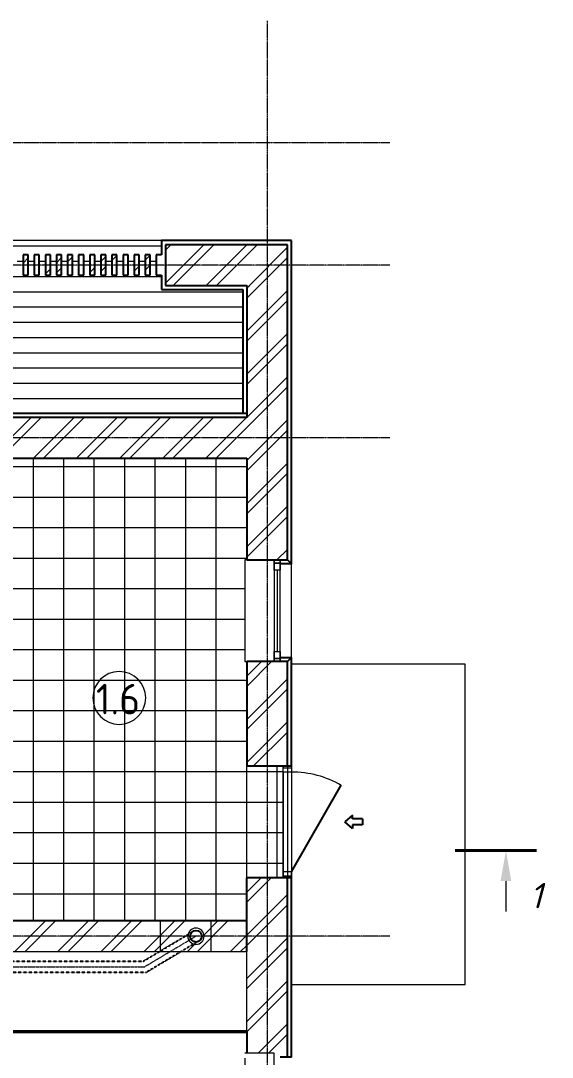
# Model space of a CAD drawing. Header units: millimetres. Extents: x -2820 to 26103, y -2046 to 37035.
# Drawn here: x 19744 to 24975, y 12383 to 22575 of the extents above; entities that cross this region are included whole.
import ezdxf

# ---------------------------------------------------------------- set-up
doc = ezdxf.new("R2010")
doc.units = ezdxf.units.MM
for name, pattern in [('Осевая 12-2-2', [16, 12, -2, 0, -2]), ('Пунктир 2-1_5', [3.5, 2, -1.5]), ('Штрихпунктир 8-2-2', [12, 8, -2, 0, -2])]:
    doc.linetypes.add(name, pattern=pattern)
for name, color, linetype, lineweight in [('A-AREA-IDEN', 7, 'Continuous', 9), ('A-DETL-CNTR', 7, 'Штрихпунктир 8-2-2', 9), ('A-DOOR', 7, 'Continuous', 9), ('A-FLOR', 7, 'Continuous', 9), ('A-GLAZ', 7, 'Continuous', 9), ('A-WALL', 7, 'Continuous', 9), ('A-WALL-PATT', 7, 'Continuous', 25), ('G-ANNO-SYMB', 7, 'Continuous', 9), ('I-FURN', 7, 'Continuous', 9), ('S-COLS', 7, 'Continuous', 9), ('S-GRID', 7, 'Continuous', 9)]:
    doc.layers.add(name, color=color, linetype=linetype, lineweight=lineweight)
doc.layers.add('A-DETL', color=7, linetype='Continuous', lineweight=9, true_color=0x00a600)
doc.layers.add('A-FLOR-PATT', color=7, linetype='Continuous', lineweight=15, true_color=0x383838)
doc.styles.add('GOST Common', font='GOST_Common.ttf', dxfattribs={"height": 300})
doc.styles.add('ISOCPEUR_I', font='isocpeui.ttf', dxfattribs={"height": 250})
pattern_1 = [(45, (0, 0), (-212.132, 212.132), []), (45, (0, 100), (-212.132, 212.132), [])]

# ---------------------------------------------------------------- blocks, each defined once
blk = doc.blocks.new('INT 18 Шкаф - INT 18 Шкаф-1564175-Этаж 1 - КН')
at = {"layer": 'I-FURN'}
for p, q in [((-1200, 350), (1200, 350)), ((-1200, 350), (-1200, -430)), ((1200, -430), (1200, 350)), ((1200, -430), (-1200, -430)), ((-1198.5, -432), (-0.8, -432)), ((-1198.5, -432), (-1198.5, -450)), ((-0.8, -450), (-1198.5, -450)), ((-0.8, -450), (-0.8, -432)), ((0.8, -432), (1198.5, -432)), ((0.8, -432), (0.8, -450)), ((1198.5, -450), (0.8, -450)), ((1198.5, -450), (1198.5, -432))]:
    blk.add_line(p, q, dxfattribs=at)
blk = doc.blocks.new('INT 19 Дверь входная одностворчатая с остеклением - 1100 х 2480 ОС-Сверху 2-1581826-Этаж 1 - КН')
at = {"layer": 'A-DOOR', "lineweight": 25}
for p, q in [((-30, 940), (-30, 842)), ((-30, 940), (0, 940)), ((0, 940), (30, 940)), ((30, 940), (30, 842)), ((-65, 842), (0, 764)), ((-30, 842), (-65, 842)), ((65, 842), (0, 764)), ((30, 842), (65, 842)), ((490, 240), (-359, 730))]:
    blk.add_line(p, q, dxfattribs=at)
at = {"layer": 'A-DOOR'}
for p, q in [((-550, 240), (-530, 240)), ((-550, 240), (-550, 160)), ((-530, 160), (-530, 240)), ((-530, 240), (-490, 240)), ((-530, 160), (-530, 240)), ((-490, 240), (490, 240)), ((-490, 240), (-490, 160)), ((530, 240), (490, 240)), ((490, 240), (490, 160)), ((530, 240), (550, 240)), ((530, 160), (530, 240)), ((530, 160), (530, 240)), ((550, 240), (550, 160)), ((-550, 160), (-530, 160)), ((-490, 160), (-530, 160)), ((-490, 160), (490, 160)), ((490, 160), (530, 160)), ((530, 160), (550, 160))]:
    blk.add_line(p, q, dxfattribs=at)
blk.add_arc((490, 240), 980, 150, 180, dxfattribs=at)
blk = doc.blocks.new('INT 20 Окно Прямоугольник 1ст - INT 20 Окно Прямоугольник 1ст 1000-3000h-1568821-Этаж 1 - КН')
at = {"layer": 'A-GLAZ'}
for p, q in [((460, 240), (-460, 240)), ((-500, 130), (-400, 130)), ((-470, 130), (-500, 130)), ((-470, 70), (-470, 130)), ((-400, 130), (-470, 130)), ((-470, 130), (-470, 70)), ((400, 130), (500, 130)), ((470, 130), (400, 130)), ((500, 130), (470, 130)), ((470, 130), (470, 70)), ((470, 70), (470, 130)), ((-500, 70), (-470, 70)), ((-400, 70), (-500, 70)), ((-470, 70), (-400, 70)), ((500, 70), (400, 70)), ((400, 70), (470, 70)), ((470, 70), (500, 70)), ((-500, -200), (-500, -220)), ((500, -220), (500, -200)), ((-500, -220), (500, -220))]:
    blk.add_line(p, q, dxfattribs=at)
blk = doc.blocks.new('INT 20 Откосы окон снаружи Прямоугольник - INT 20 Откосы окон снаружи Прямоугольник-1566574-Этаж 1 - КН')
at = {"layer": 'A-WALL', "lineweight": 25}
for p, q in [((-477, 30), (-477, -80)), ((443, -80), (443, 30))]:
    blk.add_line(p, q, dxfattribs=at)
blk = doc.blocks.new('INT 20 Створка - 05_ Правое поворотно-откидное-1566575-Этаж 1 - КН')
at = {"layer": 'A-GLAZ'}
for p, q in [((400, 30), (-400, 30)), ((-400, 30), (-400, -30)), ((400, 30), (-400, 30)), ((-400, 30), (-400, -30)), ((400, -30), (400, 30)), ((400, -30), (400, 30)), ((-400, 0), (400, 0)), ((-400, -30), (400, -30)), ((-400, -30), (400, -30))]:
    blk.add_line(p, q, dxfattribs=at)
blk = doc.blocks.new('INT 20 Откосы окон снаружи Прямоугольник - INT 20 Откосы окон снаружи Прямоугольник-1566578-Этаж 1 - КН')
at = {"layer": 'A-WALL', "lineweight": 25}
for p, q in [((-877, 30), (-877, -80)), ((843, -80), (843, 30))]:
    blk.add_line(p, q, dxfattribs=at)
blk = doc.blocks.new('INT 20 Подоконник - Подоконник внутри-1566579-Этаж 1 - КН')
at = {"layer": 'A-GLAZ'}
for p, q in [((-950, 0), (-950, -290)), ((850, 0), (-950, 0)), ((850, -290), (850, 0)), ((-900, -290), (800, -290))]:
    blk.add_line(p, q, dxfattribs=at)
blk = doc.blocks.new('Колонна ЖБМ - Круг - D 160-1624059-Этаж 1 - КН')
at = {"layer": 'S-COLS'}
for start, end in [(360, 180), (180, 360)]:
    blk.add_arc((0, 0), 80, start, end, dxfattribs=at)
blk = doc.blocks.new('Разрез - Номер сзади-3578-Этаж 1 - КН')
at = {"layer": 'G-ANNO-SYMB'}
blk.add_hatch(color=256, dxfattribs=at).paths.add_polyline_path([(2.47, -3), (3, 0), (3.53, -3)])
at = {"layer": 'G-ANNO-SYMB', "lineweight": 40}
blk.add_line((0, 0), (8, 0), dxfattribs=at)
at = {"layer": 'G-ANNO-SYMB'}
blk.add_line((3, -3), (3, -6), dxfattribs=at)
blk = doc.blocks.new('INT Марка помещения - Номер помещения _ Площадь _ Имя-1615504-Этаж 1 - КН')
at = {"layer": 'A-AREA-IDEN'}
for start, end in [(360, 180), (180, 360)]:
    blk.add_arc((0, 0), 2.6, start, end, dxfattribs=at)

msp = doc.modelspace()

# ---------------------------------------------------------------- hatches: boundary and pattern name
at = {"layer": 'A-FLOR-PATT', "lineweight": 9, "true_color": 0x808080}
h = msp.add_hatch(dxfattribs=at)
h.set_pattern_fill('FP_10', color=8, style=0, pattern_type=2)
h.set_pattern_definition([(0, (37041.64, 13610.38), (0, 150), [])])
h.paths.add_polyline_path([(15203.749, 18712.643), (21928.194, 18712.643), (21928.194, 19932.643), (21128.194, 19932.903), (21128.194, 20072.643), (21078.194, 20072.643), (21078.194, 20272.643), (21128.194, 20273.293), (21128.194, 20412.643), (15008.194, 20412.643), (15008.194, 18712.643)])
h.paths.add_polyline_path([(17693.5, 20072.643), (17693.5, 20272.643), (17743.5, 20272.643), (17743.5, 20072.643)])
h.paths.add_polyline_path([(17911.867, 20072.643), (17911.867, 20272.643), (17961.867, 20272.643), (17961.867, 20072.643)])
h.paths.add_polyline_path([(17256.765, 20072.643), (17256.765, 20272.643), (17306.765, 20272.643), (17306.765, 20072.643)])
h.paths.add_polyline_path([(17611.182, 20072.643), (17584.316, 20072.643), (17584.316, 20272.643), (17634.316, 20272.643), (17634.316, 20072.643)])
h.paths.add_polyline_path([(17147.581, 20072.643), (17147.581, 20272.643), (17197.581, 20272.643), (17197.581, 20072.643)])
h.paths.add_polyline_path([(18239.418, 20072.643), (18239.418, 20272.643), (18289.418, 20272.643), (18289.418, 20072.643)])
h.paths.add_polyline_path([(18398.602, 20072.643), (18348.602, 20072.643), (18348.602, 20272.643), (18398.602, 20272.643), (18398.602, 20107.526)])
h.paths.add_polyline_path([(18180.235, 20072.643), (18130.235, 20072.643), (18130.235, 20272.643), (18180.235, 20272.643), (18180.235, 20118.161)])
h.paths.add_polyline_path([(18616.969, 20072.643), (18566.969, 20072.643), (18566.969, 20272.643), (18616.969, 20272.643), (18616.969, 20096.891)])
h.paths.add_polyline_path([(18726.153, 20072.643), (18676.153, 20072.643), (18676.153, 20272.643), (18726.153, 20272.643), (18726.153, 20091.574)])
h.paths.add_polyline_path([(18785.337, 20072.643), (18785.337, 20272.643), (18835.337, 20272.643), (18835.337, 20072.643)])
h.paths.add_polyline_path([(18944.52, 20072.643), (18894.52, 20072.643), (18894.52, 20272.643), (18944.52, 20272.643), (18944.52, 20080.939)])
h.paths.add_polyline_path([(18507.786, 20072.643), (18457.786, 20072.643), (18457.786, 20272.643), (18507.786, 20272.643), (18507.786, 20102.209)])
h.paths.add_polyline_path([(19112.888, 20072.643), (19112.888, 20272.643), (19162.888, 20272.643), (19162.888, 20072.643), (19114.86, 20072.643)])
h.paths.add_polyline_path([(19053.704, 20072.643), (19003.704, 20072.643), (19003.704, 20272.643), (19053.704, 20272.643), (19053.704, 20075.622)])
h.paths.add_polyline_path([(19272.071, 20072.643), (19222.071, 20072.643), (19222.071, 20272.643), (19272.071, 20272.643), (19272.071, 20181.266)])
h.paths.add_polyline_path([(17802.684, 20072.643), (17802.684, 20272.643), (17852.684, 20272.643), (17852.684, 20072.643)])
h.paths.add_polyline_path([(19440.439, 20072.643), (19440.439, 20272.643), (19490.439, 20272.643), (19490.439, 20072.643)])
h.paths.add_polyline_path([(19381.255, 20072.643), (19331.255, 20072.643), (19331.255, 20272.643), (19381.255, 20272.643), (19381.255, 20181.266)])
h.paths.add_polyline_path([(17415.949, 20072.643), (17365.949, 20072.643), (17365.949, 20272.643), (17415.949, 20272.643), (17415.949, 20155.383)])
h.paths.add_polyline_path([(17525.132, 20072.643), (17475.132, 20072.643), (17475.132, 20272.643), (17525.132, 20272.643), (17525.132, 20150.065)])
h.paths.add_polyline_path([(19792.722, 20072.643), (19767.99, 20072.643), (19767.99, 20272.643), (19817.99, 20272.643), (19817.99, 20072.643)])
h.paths.add_polyline_path([(19986.357, 20072.643), (19986.357, 20272.643), (20036.357, 20272.643), (20036.357, 20072.643)])
h.paths.add_polyline_path([(20145.541, 20072.643), (20095.541, 20072.643), (20095.541, 20272.643), (20145.541, 20272.643), (20145.541, 20181.266)])
h.paths.add_polyline_path([(19927.173, 20072.643), (19877.173, 20072.643), (19877.173, 20272.643), (19927.173, 20272.643), (19927.173, 20181.266)])
h.paths.add_polyline_path([(20313.908, 20072.643), (20313.908, 20272.643), (20363.908, 20272.643), (20363.908, 20072.643)])
h.paths.add_polyline_path([(20473.092, 20072.643), (20423.092, 20072.643), (20423.092, 20272.643), (20473.092, 20272.643), (20473.092, 20181.266)])
h.paths.add_polyline_path([(20254.724, 20072.643), (20204.724, 20072.643), (20204.724, 20272.643), (20254.724, 20272.643), (20254.724, 20181.266)])
h.paths.add_polyline_path([(20641.459, 20072.643), (20641.459, 20272.643), (20691.459, 20272.643), (20691.459, 20072.643)])
h.paths.add_polyline_path([(20800.643, 20072.643), (20750.643, 20072.643), (20750.643, 20272.643), (20800.643, 20272.643), (20800.643, 20181.266)])
h.paths.add_polyline_path([(20582.275, 20072.643), (20532.275, 20072.643), (20532.275, 20272.643), (20582.275, 20272.643), (20582.275, 20181.266)])
h.paths.add_polyline_path([(20969.01, 20072.643), (20969.01, 20272.643), (21019.01, 20272.643), (21019.01, 20072.643)])
h.paths.add_polyline_path([(20909.826, 20072.643), (20859.826, 20072.643), (20859.826, 20272.643), (20909.826, 20272.643), (20909.826, 20181.266)])
h.paths.add_polyline_path([(17088.398, 20072.643), (17038.398, 20072.643), (17038.398, 20272.643), (17088.398, 20272.643), (17088.398, 20171.335)])
h.paths.add_polyline_path([(18071.051, 20072.643), (18021.051, 20072.643), (18021.051, 20272.643), (18071.051, 20272.643), (18071.051, 20123.478)])
h.paths.add_polyline_path([(16870.03, 20072.643), (16820.03, 20072.643), (16820.03, 20272.643), (16870.03, 20272.643), (16870.03, 20181.266)])
h.paths.add_polyline_path([(16929.214, 20072.643), (16929.214, 20272.643), (16979.214, 20272.643), (16979.214, 20072.643)])
h.paths.add_polyline_path([(19708.806, 20072.643), (19658.806, 20072.643), (19658.806, 20272.643), (19708.806, 20272.643), (19708.806, 20181.266)])
h.paths.add_polyline_path([(19599.622, 20072.643), (19549.622, 20072.643), (19549.622, 20272.643), (19599.622, 20272.643), (19599.622, 20181.266)])
h.paths.add_polyline_path([(16710.847, 20072.643), (16710.847, 20272.643), (16760.847, 20272.643), (16760.847, 20072.643)])
at = {"layer": 'A-FLOR-PATT', "lineweight": 9, "true_color": 0xd5d5d5}
h = msp.add_hatch(dxfattribs=at)
h.set_pattern_fill('FP_9', color=254, style=0, pattern_type=2)
h.set_pattern_definition([(0, (-26031.8, 26891.1), (0, 300), []), (90, (-26031.8, 26891.1), (-300, 2e-14), [])])
h.paths.add_polyline_path([(21968.194, 13722.643), (21968.194, 14147.643), (22328.194, 14147.643), (22328.194, 15247.643), (21968.194, 15247.643), (21968.194, 16272.643), (21948.194, 16272.643), (21948.194, 17272.643), (21968.194, 17272.643), (21968.194, 18272.643), (17968.194, 18272.643), (17968.194, 15147.643), (17768.194, 15147.643), (17768.194, 15672.643), (16768.194, 15672.643), (16768.194, 15872.643), (17088.194, 15872.643), (17088.194, 16672.643), (17068.194, 16672.643), (17068.194, 17592.643), (15568.194, 17592.643), (15568.194, 17073.443), (15550.194, 17073.443), (15550.194, 18271.143), (15568.194, 18271.143), (15568.194, 18272.643), (15548.194, 18272.643), (15548.194, 15872.643), (15868.194, 15872.643), (15868.194, 15672.643), (14868.194, 15672.643), (14868.194, 15447.643), (14568.194, 15447.643), (14568.194, 13947.643), (14868.194, 13947.643), (14868.194, 13722.643), (17768.194, 13722.643), (17768.194, 14247.643), (17968.194, 14247.643), (17968.194, 14222.643), (18768.194, 14222.643), (18768.194, 13722.643), (19792.722, 13722.643)])
h.paths.add_polyline_path([(17086.194, 15874.143), (17068.194, 15874.143), (17068.194, 16271.843), (17086.194, 16271.843), (17086.194, 15890.643)])
h.paths.add_polyline_path([(15568.194, 15874.143), (15550.194, 15874.143), (15550.194, 17071.843), (15568.194, 17071.843), (15568.194, 15890.643)])
h.paths.add_polyline_path([(17086.194, 16273.443), (17068.194, 16273.443), (17068.194, 16671.143), (17086.194, 16671.143), (17086.194, 16635.843)])
h.paths.add_polyline_path([(17637.485, 16772.643), (17768.194, 16772.643), (17768.194, 18272.643), (17168.194, 18272.643), (17168.194, 16772.643), (17621.227, 16772.643)])
h.paths.add_polyline_path([(17568.194, 17277.643), (17539.492, 17283.353), (17514.216, 17301.025), (17498.903, 17323.942), (17493.194, 17352.643), (17498.903, 17381.345), (17516.575, 17406.621), (17540.258, 17422.087), (17568.194, 17427.643), (17596.895, 17421.934), (17622.172, 17404.262), (17637.637, 17380.579), (17643.194, 17352.643), (17637.485, 17323.942), (17619.813, 17298.666), (17596.13, 17283.2), (17578.248, 17279.643)])
h.paths.add_polyline_path([(17568.194, 17279.643), (17596.895, 17285.712), (17621.227, 17303.141), (17635.637, 17324.708), (17641.194, 17352.643), (17635.126, 17381.345), (17619.813, 17404.262), (17516.575, 17301.025), (17540.258, 17285.2), (17549.547, 17283.353)])
h.paths.add_polyline_path([(17598.791, 17418.308), (17596.13, 17420.087), (17596.895, 17419.094)])
h.paths.add_polyline_path([(17568.194, 17477.643), (17539.492, 17483.353), (17514.216, 17501.025), (17498.903, 17523.942), (17493.194, 17552.643), (17498.903, 17581.345), (17516.575, 17606.621), (17540.258, 17622.087), (17568.194, 17627.643), (17596.895, 17621.934), (17622.172, 17604.262), (17637.637, 17580.579), (17642.802, 17550.675), (17637.485, 17523.942), (17619.813, 17498.666), (17596.13, 17483.2), (17578.248, 17479.643)])
h.paths.add_polyline_path([(17568.194, 17479.643), (17596.895, 17485.712), (17621.227, 17503.141), (17635.637, 17524.708), (17641.194, 17552.643), (17635.126, 17581.345), (17619.813, 17604.262), (17516.575, 17501.025), (17540.258, 17485.2), (17549.547, 17483.353)])
h.paths.add_polyline_path([(15569.694, 17572.643), (15569.694, 17590.643), (16317.394, 17590.643), (16317.394, 17572.643), (15586.194, 17572.643)])
h.paths.add_polyline_path([(16520.412, 17572.643), (16318.994, 17572.643), (16318.994, 17590.643), (17066.694, 17590.643), (17065.797, 17572.643), (17050.194, 17572.643)])
h.paths.add_polyline_path([(17598.791, 17618.308), (17596.13, 17620.087), (17596.895, 17619.094)])
h.paths.add_polyline_path([(17568.194, 17712.643), (17528.751, 17718.314), (17490.562, 17736.55), (17461.547, 17762.273), (17440.601, 17795.316), (17429.619, 17833.004), (17429.619, 17872.568), (17442.665, 17913.632), (17463.9, 17945.634), (17493.585, 17970.913), (17529.315, 17987.054), (17568.194, 17992.643), (17611.182, 17985.353), (17645.825, 17968.736), (17674.84, 17943.014), (17695.786, 17909.971), (17706.769, 17870.008), (17706.055, 17830.289), (17693.723, 17791.655), (17672.487, 17759.653), (17642.802, 17734.374), (17607.073, 17718.233), (17582.104, 17714.643)])
h.paths.add_polyline_path([(17568.194, 17754.643), (17602.396, 17760.949), (17632.472, 17779.103), (17653.064, 17803.643), (17664.705, 17835.626), (17663.751, 17872.283), (17652.225, 17902.643), (17636.698, 17921.148), (17499.689, 17784.139), (17507.854, 17776.039), (17534.676, 17760.554), (17553.444, 17757.244)])
at = {"layer": 'A-WALL-PATT', "lineweight": 9}
h = msp.add_hatch(dxfattribs=at)
h.set_pattern_fill('FP_1', color=256, style=0, pattern_type=2)
h.set_pattern_definition(pattern_1)
h.paths.add_polyline_path([(22368.194, 19972.643), (22368.194, 20372.643), (21168.194, 20372.643), (21168.194, 19972.643), (21974.263, 19972.643)])
h = msp.add_hatch(dxfattribs=at)
h.set_pattern_fill('FP_1', color=256, style=0, pattern_type=2)
h.set_pattern_definition(pattern_1)
h.paths.add_polyline_path([(19817.99, 20072.643), (19817.99, 20272.643), (19767.99, 20272.643), (19767.99, 20072.643), (19792.722, 20072.643)])
h = msp.add_hatch(dxfattribs=at)
h.set_pattern_fill('FP_1', color=256, style=0, pattern_type=2)
h.set_pattern_definition(pattern_1)
h.paths.add_polyline_path([(20036.357, 20072.643), (20036.357, 20272.643), (19986.357, 20272.643), (19986.357, 20072.643)])
h = msp.add_hatch(dxfattribs=at)
h.set_pattern_fill('FP_1', color=256, style=0, pattern_type=2)
h.set_pattern_definition(pattern_1)
h.paths.add_polyline_path([(20145.541, 20072.643), (20145.541, 20272.643), (20095.541, 20272.643), (20095.541, 20072.643)])
h = msp.add_hatch(dxfattribs=at)
h.set_pattern_fill('FP_1', color=256, style=0, pattern_type=2)
h.set_pattern_definition(pattern_1)
h.paths.add_polyline_path([(20254.724, 20072.643), (20254.724, 20272.643), (20204.724, 20272.643), (20204.724, 20072.643)])
h = msp.add_hatch(dxfattribs=at)
h.set_pattern_fill('FP_1', color=256, style=0, pattern_type=2)
h.set_pattern_definition(pattern_1)
h.paths.add_polyline_path([(20473.092, 20072.643), (20473.092, 20272.643), (20423.092, 20272.643), (20423.092, 20072.643)])
h = msp.add_hatch(dxfattribs=at)
h.set_pattern_fill('FP_1', color=256, style=0, pattern_type=2)
h.set_pattern_definition(pattern_1)
h.paths.add_polyline_path([(20582.275, 20072.643), (20582.275, 20272.643), (20532.275, 20272.643), (20532.275, 20072.643)])
h = msp.add_hatch(dxfattribs=at)
h.set_pattern_fill('FP_1', color=256, style=0, pattern_type=2)
h.set_pattern_definition(pattern_1)
h.paths.add_polyline_path([(20691.459, 20072.643), (20691.459, 20272.643), (20641.459, 20272.643), (20641.459, 20072.643)])
h = msp.add_hatch(dxfattribs=at)
h.set_pattern_fill('FP_1', color=256, style=0, pattern_type=2)
h.set_pattern_definition(pattern_1)
h.paths.add_polyline_path([(20909.826, 20072.643), (20909.826, 20272.643), (20859.826, 20272.643), (20859.826, 20072.643)])
h = msp.add_hatch(dxfattribs=at)
h.set_pattern_fill('FP_1', color=256, style=0, pattern_type=2)
h.set_pattern_definition(pattern_1)
h.paths.add_polyline_path([(21019.01, 20072.643), (21019.01, 20272.643), (20969.01, 20272.643), (20969.01, 20072.643)])
h = msp.add_hatch(dxfattribs=at)
h.set_pattern_fill('FP_1', color=256, style=0, pattern_type=2)
h.set_pattern_definition(pattern_1)
h.paths.add_polyline_path([(22368.194, 18672.643), (22368.194, 19972.643), (21968.194, 19972.643), (21968.194, 18672.643), (21974.263, 18672.643)])
h = msp.add_hatch(dxfattribs=at)
h.set_pattern_fill('FP_1', color=256, style=0, pattern_type=2)
h.set_pattern_definition(pattern_1)
h.paths.add_polyline_path([(21968.194, 18272.643), (21968.194, 18672.643), (14568.194, 18672.643), (14568.194, 18272.643), (19792.722, 18272.643)])
h = msp.add_hatch(dxfattribs=at)
h.set_pattern_fill('FP_1', color=256, style=0, pattern_type=2)
h.set_pattern_definition(pattern_1)
h.paths.add_polyline_path([(21974.263, 5972.643), (22368.194, 5972.643), (22368.194, 7012.643), (22298.194, 7012.643), (22298.194, 8732.643), (22368.194, 8732.643), (22368.194, 10662.643), (22298.194, 10662.643), (22298.194, 12382.643), (22368.194, 12382.643), (22368.194, 14147.643), (21968.194, 14147.643), (21968.194, 12422.643), (22238.194, 12422.643), (22238.194, 10622.643), (21968.194, 10622.643), (21968.194, 8772.643), (22238.194, 8772.643), (22238.194, 6972.643), (21968.194, 6972.643), (21968.194, 5972.643)])
h.paths.add_polyline_path([(21968.194, 15247.643), (22368.194, 15247.643), (22368.194, 16272.643), (21968.194, 16272.643)])
h.paths.add_polyline_path([(21968.194, 17272.643), (22368.194, 17272.643), (22368.194, 18672.643), (21968.194, 18672.643), (21968.194, 17494.435)])
h = msp.add_hatch(dxfattribs=at)
h.set_pattern_fill('FP_1', color=256, style=0, pattern_type=2)
h.set_pattern_definition(pattern_1)
h.paths.add_polyline_path([(21968.194, 13422.643), (21968.194, 13722.643), (16768.194, 13722.643), (16768.194, 13422.643), (21524.762, 13422.643)])
h.paths.add_polyline_path([(15429.641, 13422.643), (15868.194, 13422.643), (15868.194, 13722.643), (14868.194, 13722.643), (14868.194, 13422.643)])
h.paths.add_polyline_path([(21468.194, 13492.643), (21437.579, 13498.733), (21411.625, 13516.075), (21394.283, 13542.029), (21388.194, 13572.643), (21394.283, 13603.258), (21411.625, 13629.212), (21437.579, 13646.554), (21468.194, 13652.643), (21498.808, 13646.554), (21524.762, 13629.212), (21542.104, 13603.258), (21548.194, 13572.643), (21542.104, 13542.029), (21524.762, 13516.075), (21498.808, 13498.733)])

# ---------------------------------------------------------------- linework, layer by layer
at = {"layer": 'A-DETL', "color": 7}
for p, q in [((21118.194, 13422.643), (21118.194, 13722.643)), ((21618.194, 13422.643), (21618.194, 13722.643))]:
    msp.add_line(p, q, dxfattribs=at)
at = {"layer": 'A-DETL', "color": 36, "linetype": 'Пунктир 2-1_5', "lineweight": 25, "true_color": 0x804000}
for p, q in [((20950.263, 13327.643), (21440.011, 13619.874)), ((21496.376, 13525.413), (20980.588, 13217.643)), ((14672.833, 13327.643), (20950.263, 13327.643)), ((20980.588, 13217.643), (14758.503, 13217.643))]:
    msp.add_line(p, q, dxfattribs=at)
at = {"layer": 'A-DETL', "color": 36, "lineweight": 25, "true_color": 0x804000}
msp.add_circle((21468.194, 13572.643), 56.727, dxfattribs=at)
at = {"layer": 'A-DETL-CNTR'}
for p in [(21468.194, 13572.643), (14715.668, 13272.643)]:
    msp.add_line(p, (20965.425, 13272.643), dxfattribs=at)
at = {"layer": 'A-FLOR'}
for p, q in [((21128.194, 20412.643), (15008.194, 20412.643)), ((24118.194, 16247.643), (22408.194, 16247.643)), ((24118.194, 13097.643), (24118.194, 16247.643)), ((22328.194, 14147.643), (22328.194, 15247.643)), ((22408.194, 13097.643), (24118.194, 13097.643))]:
    msp.add_line(p, q, dxfattribs=at)
at = {"layer": 'A-WALL', "lineweight": 25}
for p, q in [((21128.194, 20412.643), (21128.194, 20272.643)), ((22408.194, 20412.643), (21128.194, 20412.643)), ((22408.194, 17232.643), (22408.194, 20412.643)), ((22368.194, 20372.643), (21168.194, 20372.643)), ((21168.194, 20372.643), (21168.194, 19972.643)), ((22368.194, 17272.643), (22368.194, 20372.643)), ((19767.99, 20272.643), (19767.99, 20072.643)), ((19817.99, 20272.643), (19767.99, 20272.643)), ((19817.99, 20072.643), (19817.99, 20272.643)), ((19877.173, 20272.643), (19877.173, 20072.643)), ((19927.173, 20272.643), (19877.173, 20272.643)), ((19927.173, 20072.643), (19927.173, 20272.643)), ((19986.357, 20272.643), (19986.357, 20072.643)), ((20036.357, 20272.643), (19986.357, 20272.643)), ((20036.357, 20072.643), (20036.357, 20272.643)), ((20095.541, 20272.643), (20095.541, 20072.643)), ((20145.541, 20272.643), (20095.541, 20272.643)), ((20145.541, 20072.643), (20145.541, 20272.643)), ((20204.724, 20272.643), (20204.724, 20072.643)), ((20254.724, 20272.643), (20204.724, 20272.643)), ((20254.724, 20072.643), (20254.724, 20272.643)), ((20313.908, 20272.643), (20313.908, 20072.643)), ((20363.908, 20272.643), (20313.908, 20272.643)), ((20363.908, 20072.643), (20363.908, 20272.643)), ((20423.092, 20272.643), (20423.092, 20072.643)), ((20473.092, 20272.643), (20423.092, 20272.643)), ((20473.092, 20072.643), (20473.092, 20272.643)), ((20532.275, 20272.643), (20532.275, 20072.643)), ((20582.275, 20272.643), (20532.275, 20272.643)), ((20582.275, 20072.643), (20582.275, 20272.643)), ((20641.459, 20272.643), (20641.459, 20072.643)), ((20691.459, 20272.643), (20641.459, 20272.643)), ((20691.459, 20072.643), (20691.459, 20272.643)), ((20750.643, 20272.643), (20750.643, 20072.643)), ((20800.643, 20272.643), (20750.643, 20272.643)), ((20800.643, 20072.643), (20800.643, 20272.643)), ((20859.826, 20272.643), (20859.826, 20072.643)), ((20909.826, 20272.643), (20859.826, 20272.643)), ((20909.826, 20072.643), (20909.826, 20272.643)), ((20969.01, 20272.643), (20969.01, 20072.643)), ((21019.01, 20272.643), (20969.01, 20272.643)), ((21019.01, 20072.643), (21019.01, 20272.643)), ((21078.194, 20272.643), (21078.194, 20072.643)), ((21128.194, 20272.643), (21078.194, 20272.643)), ((19767.99, 20072.643), (19817.99, 20072.643)), ((19877.173, 20072.643), (19927.173, 20072.643)), ((19986.357, 20072.643), (20036.357, 20072.643)), ((20095.541, 20072.643), (20145.541, 20072.643)), ((20204.724, 20072.643), (20254.724, 20072.643)), ((20313.908, 20072.643), (20363.908, 20072.643)), ((20423.092, 20072.643), (20473.092, 20072.643)), ((20532.275, 20072.643), (20582.275, 20072.643)), ((20641.459, 20072.643), (20691.459, 20072.643)), ((20750.643, 20072.643), (20800.643, 20072.643)), ((20859.826, 20072.643), (20909.826, 20072.643)), ((20969.01, 20072.643), (21019.01, 20072.643)), ((21078.194, 20072.643), (21128.194, 20072.643)), ((21128.194, 20072.643), (21128.194, 19932.643)), ((21128.194, 19932.643), (21928.194, 19932.643)), ((21168.194, 19972.643), (21968.194, 19972.643)), ((21928.194, 19932.643), (21928.194, 18712.643)), ((21968.194, 19972.643), (21968.194, 18672.643)), ((21968.194, 18672.643), (14968.194, 18672.643)), ((21968.194, 18712.643), (15008.194, 18712.643)), ((17068.194, 18272.643), (21968.194, 18272.643)), ((21968.194, 18272.643), (21968.194, 17272.643)), ((21968.194, 17272.643), (22368.194, 17272.643)), ((22368.194, 17272.643), (22408.194, 17232.643)), ((22408.194, 16312.643), (22368.194, 16272.643)), ((22408.194, 15247.643), (22408.194, 16312.643)), ((21968.194, 16272.643), (21968.194, 15247.643)), ((22368.194, 16272.643), (21968.194, 16272.643)), ((22368.194, 15247.643), (22368.194, 16272.643)), ((21968.194, 15247.643), (22408.194, 15247.643)), ((22408.194, 14147.643), (21968.194, 14147.643)), ((21968.194, 13422.643), (21968.194, 14147.643)), ((22368.194, 12382.643), (22368.194, 14147.643)), ((22408.194, 12382.643), (22408.194, 14147.643)), ((21968.194, 13722.643), (16768.194, 13722.643)), ((21968.194, 12642.643), (21968.194, 12422.643))]:
    msp.add_line(p, q, dxfattribs=at)
at = {"layer": 'A-WALL'}
for p, q in [((21968.194, 14147.643), (21968.194, 15247.643)), ((22268.194, 14147.643), (22268.194, 15247.643)), ((22368.194, 15247.643), (22368.194, 14147.643)), ((22408.194, 15247.643), (22408.194, 14147.643))]:
    msp.add_line(p, q, dxfattribs=at)
at = {"layer": 'G-ANNO-SYMB', "linetype": 'Пунктир 2-1_5'}
msp.add_line((24517.84, 14415.27), (24818.832, 14415.27), dxfattribs=at)
at = {"layer": 'S-GRID', "color": 251, "linetype": 'Осевая 12-2-2', "true_color": 0x646464}
for p, q in [((22168.194, 22574.777), (22168.194, -1346.156)), ((23375.597, 21372.643), (-1176.107, 21372.643)), ((23375.597, 20172.643), (-1176.107, 20172.643)), ((23375.597, 18472.643), (-1176.107, 18472.643)), ((23375.597, 13572.643), (-1176.107, 13572.643))]:
    msp.add_line(p, q, dxfattribs=at)

# ---------------------------------------------------------------- block references
at = {"layer": 'A-AREA-IDEN', "xscale": 99.99999999999993, "yscale": 99.99999999999993, "zscale": 99.99999999999993}
msp.add_blockref('INT Марка помещения - Номер помещения _ Площадь _ Имя-1615504-Этаж 1 - КН', (20713.734, 15915.943), dxfattribs=at)
at = {"layer": 'A-DOOR', "lineweight": 25, "rotation": 269.9999999999999}
msp.add_blockref('INT 19 Дверь входная одностворчатая с остеклением - 1100 х 2480 ОС-Сверху 2-1581826-Этаж 1 - КН', (22168.194, 14697.643), dxfattribs=at)
at = {"layer": 'A-GLAZ', "rotation": 269.9999999999999}
for name, p in [('INT 20 Окно Прямоугольник 1ст - INT 20 Окно Прямоугольник 1ст 1000-3000h-1568821-Этаж 1 - КН', (22168.194, 16772.643)), ('INT 20 Створка - 05_ Правое поворотно-откидное-1566575-Этаж 1 - КН', (22268.194, 16772.643)), ('INT 20 Подоконник - Подоконник внутри-1566579-Этаж 1 - КН', (22238.194, 11472.643))]:
    msp.add_blockref(name, p, dxfattribs=at)
at = {"layer": 'A-WALL', "lineweight": 25, "rotation": 269.9999999999999}
for name, p in [('INT 20 Откосы окон снаружи Прямоугольник - INT 20 Откосы окон снаружи Прямоугольник-1566574-Этаж 1 - КН', (22378.194, 16755.898)), ('INT 20 Откосы окон снаружи Прямоугольник - INT 20 Откосы окон снаружи Прямоугольник-1566578-Этаж 1 - КН', (22378.194, 11505.898))]:
    msp.add_blockref(name, p, dxfattribs=at)
at = {"layer": 'G-ANNO-SYMB', "extrusion": (0, 0, -1), "xscale": 99.99999999999993, "yscale": 99.99999999999993, "zscale": 99.99999999999993}
msp.add_blockref('Разрез - Номер сзади-3578-Этаж 1 - КН', (-24818.832, 14415.27), dxfattribs=at)
at = {"layer": 'I-FURN'}
msp.add_blockref('INT 18 Шкаф - INT 18 Шкаф-1564175-Этаж 1 - КН', (20768.194, 13072.643), dxfattribs=at)
at = {"layer": 'S-COLS'}
msp.add_blockref('Колонна ЖБМ - Круг - D 160-1624059-Этаж 1 - КН', (21468.194, 13572.643), dxfattribs=at)

# ---------------------------------------------------------------- texts
at = {"layer": 'A-AREA-IDEN', "insert": (20484.803, 16054.674), "char_height": 300, "width": 561.18125, "attachment_point": 1, "style": 'GOST Common'}
msp.add_mtext('1.6', dxfattribs=at)

# ---------------------------------------------------------------- next in the draw order: texts
at = {"layer": 'G-ANNO-SYMB', "insert": (24752.103, 14097.09), "char_height": 250, "width": 160.3375, "attachment_point": 1, "style": 'ISOCPEUR_I', "bg_fill": 3, "box_fill_scale": 1.25, "bg_fill_color": 256, "bg_fill_true_color": 13158600, "bg_fill_transparency": 0}
msp.add_mtext('\\fISOCPEUR|b0|i1|c204|p34|;1', dxfattribs=at)

doc.saveas('drawing.dxf')
